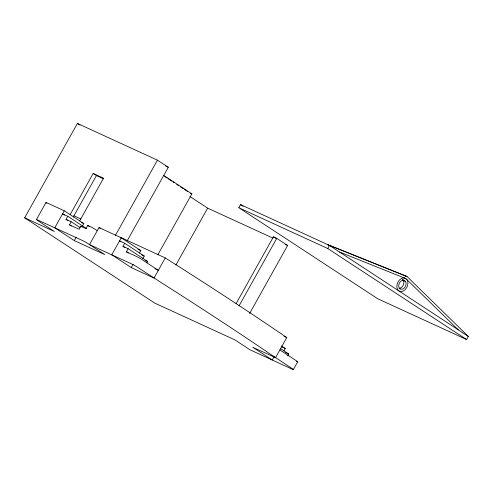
<?xml version="1.0" encoding="UTF-8"?>
<svg xmlns="http://www.w3.org/2000/svg" width="493" height="493" viewBox="0 0 493 493"><rect width="100%" height="100%" fill="white"/><g stroke="black" fill="none" stroke-linecap="round" stroke-linejoin="round"><path stroke-width="0.74" d="M139.39 253.057L140.77 250.58L121.247 237.78L99.013 227.581L89.498 244.602L131.545 263.897A4.881 0.364 29.2 0 1 137.405 267.157L161.31 282.662A803.559 60.251 29.2 0 1 269.887 353.826L292.17 368.591A4.696 0.351 29.2 0 1 292.096 369.128L250.05 349.833L234.865 339.874L154.827 303.146L24.65 217.826L77.407 123.429L157.446 160.157L168.292 167.269L127.151 240.88M36.433 219.558L45.948 202.537M82.43 226.065L83.816 223.588L64.287 210.794L54.778 227.815L74.301 240.615L104.689 254.554L88.056 243.653A4.61 0.345 29.2 0 0 82.195 240.399L37.733 219.995A4.61 0.345 29.2 0 0 37.659 220.525L54.292 231.433L24.65 217.826M67.905 220.599L66.019 219.36L67.751 216.267L86.645 228.653M70.074 214.769L93.177 173.444L103.548 178.201L79.706 220.864M73.247 217.049L96.431 175.576L103.345 178.749M71.368 226.077L69.476 224.839L71.208 221.745L80.026 227.526M97.281 230.675L95.839 229.726A4.61 0.345 29.2 0 0 89.979 226.472L87.754 225.449L86.028 228.542L80.84 226.164L79.108 229.257L69.476 224.839M74.301 240.615L76.156 237.293M115.319 235.531L157.446 160.157M121.247 237.78L111.732 254.807L131.261 267.6L154.038 278.058L165.278 257.938L172.55 262.547A803.559 60.251 29.2 0 1 281.133 333.712L286.778 337.569L275.538 357.69L252.755 347.238L272.284 360.032L274.139 356.716M124.865 247.591L122.973 246.352L124.704 243.259L144.233 256.058L142.847 258.529M128.322 253.069L126.43 251.831L128.162 248.731L147.69 261.53L146.994 262.769M131.261 267.6L133.11 264.285M157.896 254.665L191.876 193.866L163.59 175.329M175.878 265.031L207.664 208.145L272.74 238.008M238.834 207.726L240.566 204.632L329.497 245.44L406.996 276.499L468.35 336.448L466.618 339.541L377.687 298.733L238.834 207.726L327.765 248.534L466.618 339.541M236.036 303.756L273.436 236.837L276.776 238.372L287.622 245.477L249.6 313.517M239 305.956L276.776 238.372M327.765 248.534L329.497 245.44L468.35 336.448M283.869 350.961L285.256 348.489L281.478 346.012M287.678 355.817L288.713 353.962L280.523 348.594M293.366 369.54L297.686 361.807M404.661 280.671L402.929 280.252A4.72 3.426 -65.3 0 0 398.701 285.952A4.72 3.426 -65.3 0 0 403.114 288.843A4.72 3.426 -65.3 0 0 405.813 282.138L404.661 280.671L402.442 279.654L403.588 281.121A4.72 3.426 -65.3 0 1 399.607 288.239M406.996 276.499L327.272 244.417L328.523 245.243M339.517 252.009L405.831 278.588L458.33 329.879M165.623 166.042L168.292 167.269M402.602 279.777L403.712 280.289M403.194 280.388L405.419 281.411M398.973 288.356L400.088 288.861M190.544 193.256L191.876 193.866M285.533 244.522L287.622 245.477M64.287 210.794L47.242 202.968A4.61 0.345 29.2 0 0 46.256 202.863M73.944 215.811L80.858 218.984M165.278 257.938L120.267 237.281L122.042 238.446M81.253 222.417L83.816 223.588M67.751 216.267L62.562 213.888L64.447 215.127M124.704 243.259L119.516 240.88L120.779 241.706M137.991 249.304L140.77 250.58M66.019 219.36L71.208 221.745M122.973 246.352L128.162 248.731M141.639 254.863L144.233 256.058M145.096 260.341L147.69 261.53M126.43 251.831L135.871 256.163A4.881 0.364 29.2 0 1 141.725 259.417L158.364 270.318L154.919 268.734M284.017 336.306L286.778 337.569M282.014 346.998L285.256 348.489M285.472 352.477L288.713 353.962M240.566 204.632L243.135 206.314M273.436 236.837L275.969 238.495M164.699 176.494L167.232 178.152M168.501 178.984L171.663 181.054M172.926 181.886L174.195 182.712M176.722 184.376L178.626 185.614M180.524 186.859L183.051 188.523M184.32 189.349L187.482 191.426M189.947 196.534L207.664 208.145M77.407 123.429L79.971 125.111M93.177 173.444L96.431 175.576M99.013 227.581L100.276 228.407M279.858 349.95L296.496 360.851A4.696 0.351 29.2 0 1 297.1 361.683M87.754 225.449L89.646 226.688M80.84 226.164L82.097 226.99M404.771 275.482L405.868 276.555M296.792 361.554A4.696 0.351 29.2 0 1 296.422 361.387M46.81 203.264A4.61 0.345 29.2 0 1 46.502 203.048M404.599 278.04L403.206 277.972A7.112 5.158 -65.3 0 0 396.834 286.556A7.112 5.158 -65.3 0 0 403.484 290.913A7.112 5.158 -65.3 0 0 407.545 280.813L406.848 279.513L404.599 278.04"/></g></svg>
